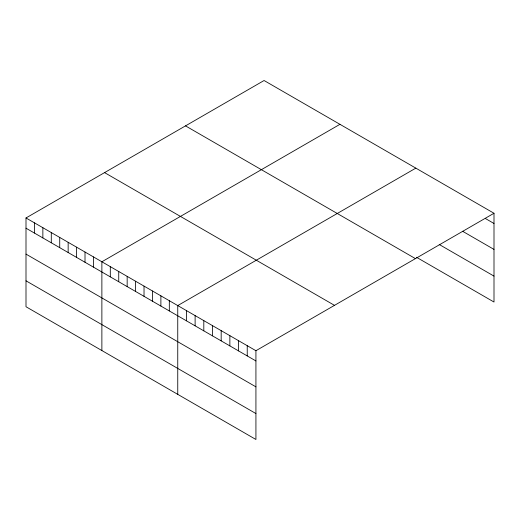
<?xml version="1.0" encoding="UTF-8"?>
<svg xmlns="http://www.w3.org/2000/svg" width="520" height="520" viewBox="0 0 520 520"><rect width="100%" height="100%" fill="white"/><g stroke="black" fill="none" stroke-linecap="round" stroke-linejoin="round"><path stroke-width="0.78" d="M26 217.971L255.925 350.714L255.925 439.485L26 306.742L26 217.971L264.075 80.516L494 213.258L494 302.029L416.494 257.283M339.95 124.319L101.874 261.775L101.874 350.545M415.825 168.129L177.749 305.578L177.749 394.349M255.925 350.714L494 213.258M485.316 218.465L494 223.483M462.599 231.27L494 249.405M439.212 244.478L494 276.107M185.51 125.873L415.435 258.622M104.566 172.608L334.49 305.351M26 228.189L255.925 360.938M26 254.111L255.925 386.854M26 280.82L255.925 413.562M247.234 345.696L247.234 355.921M238.55 340.685L238.55 350.909M229.866 335.666L229.866 345.891M221.175 330.655L221.175 340.88M212.492 325.637L212.492 335.862M203.808 320.625L203.808 330.85M195.117 315.608L195.117 325.832M186.433 310.596L186.433 320.82M169.319 300.709L169.319 310.934M160.888 295.847L160.888 306.065M152.458 290.979L152.458 301.204M144.027 286.111L144.027 296.335M135.597 281.242L135.597 291.467M127.166 276.374L127.166 286.598M118.736 271.512L118.736 281.73M110.305 266.643L110.305 276.868M93.444 256.906L93.444 267.131M85.013 252.038L85.013 262.262M76.583 247.175L76.583 257.394M68.153 242.307L68.153 252.525M59.722 237.439L59.722 247.663M51.291 232.57L51.291 242.794M42.861 227.702L42.861 237.926M34.431 222.833L34.431 233.058"/></g></svg>
